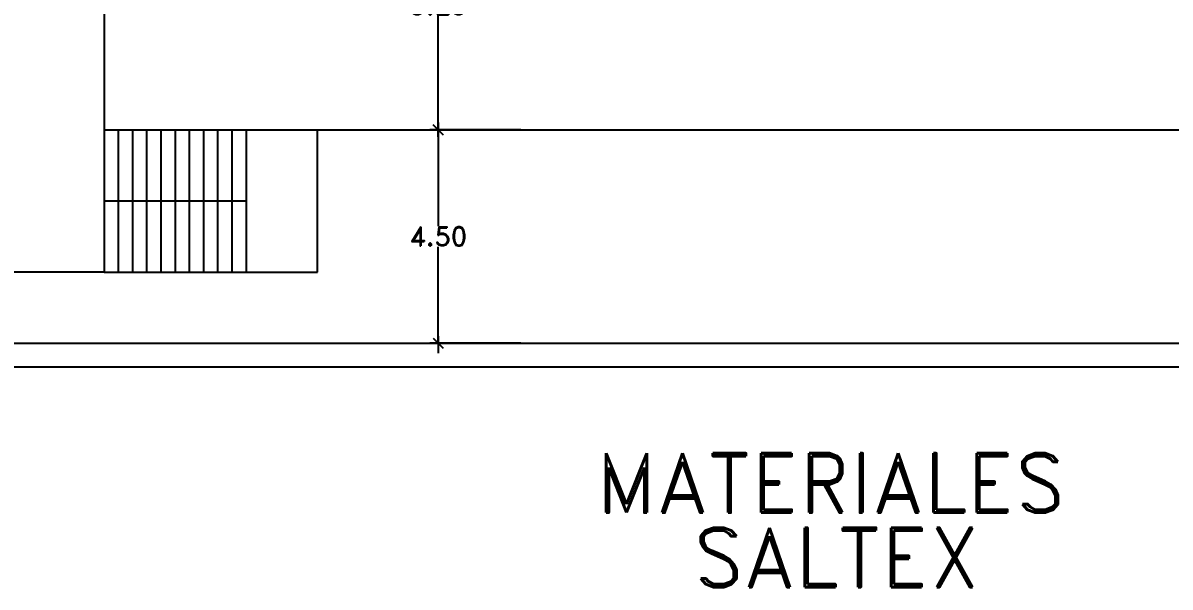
# Model space of a CAD drawing. Header units: millimetres. Extents: x 1590 to 1932, y -48 to 167.
# Drawn here: x 1706.02 to 1730.23, y -47.58 to -35.68 of the extents above; entities that cross this region are included whole.
import ezdxf

# ---------------------------------------------------------------- set-up
doc = ezdxf.new("R2010")
doc.units = ezdxf.units.MM
doc.header["$LTSCALE"] = 0.1
doc.header["$MEASUREMENT"] = 0
doc.header["$PDMODE"] = 35
doc.header["$PDSIZE"] = 0.75
doc.layers.get('0').update_dxf_attribs({"linetype": 'CONTINUOUS'})
doc.layers.get('DEFPOINTS').update_dxf_attribs({"linetype": 'CONTINUOUS'})
for name, color, linetype in [('CALLES', 3, 'CONTINUOUS'), ('HATCH', 1, 'CONTINUOUS'), ('TEXT', 3, 'CONTINUOUS')]:
    doc.layers.add(name, color=color, linetype=linetype)
doc.styles.add('ROMAND', font='romand.shx')
doc.dimstyles.new('URBA', dxfattribs={"dimtxt": 20, "dimasz": 0.5, "dimexe": 1.25, "dimexo": 0.63, "dimgap": 0.63, "dimtad": 0, "dimtih": 1, "dimtoh": 1, "dimzin": 1, "dimdsep": 46, "dimtxsty": 'ROMAND', "dimcen": 2.5, "dimclrd": 1, "dimclre": 1, "dimclrt": 3, "dimadec": 0, "dimazin": 0, "dimtfac": 1, "dimtmove": 0, "dimatfit": 3, "dimfxl": 1, "dimtvp": 1, "dimtolj": 1, "dimtzin": 1, "dimarcsym": 0})

# ---------------------------------------------------------------- blocks, each defined once
blk = doc.blocks.new('UTP1$0$DIMBLOCK')
at = {"color": 1}
blk.add_line((-7.5, 0), (10.5, 0), dxfattribs=at)
at = {"color": 4}
blk.add_line((-5.25, -5.25), (5.25, 5.25), dxfattribs=at)
blk = doc.blocks.new('*D34')
at = {"color": 1, "linetype": 'Continuous', "lineweight": -2, "transparency": 16777216}
for p, q in [((1716.529, -32.684), (1714.605, -32.684)), ((1714.785, -32.704), (1714.785, -35.089)), ((1714.785, -37.914), (1714.785, -35.529)), ((1716.529, -37.934), (1714.605, -37.934))]:
    blk.add_line(p, q, dxfattribs=at)
at = {"layer": 'DEFPOINTS', "color": 0, "linetype": 'Continuous', "transparency": 16777216}
for p in [(1716.591, -32.684), (1714.785, -37.934), (1716.591, -37.934)]:
    blk.add_point(p, dxfattribs=at)
at = {"color": 1, "linetype": 'Continuous', "lineweight": -2, "transparency": 16777216, "xscale": 0.02, "yscale": 0.02, "zscale": 0.02}
for p, rotation in [((1714.785, -32.684), 90), ((1714.785, -37.934), 270)]:
    blk.add_blockref('UTP1$0$DIMBLOCK', p, dxfattribs=dict(at, rotation=rotation))
at = {"color": 3, "linetype": 'Continuous', "transparency": 16777216, "insert": (1714.785, -35.309), "char_height": 0.4, "attachment_point": 5, "style": 'ROMAND'}
blk.add_mtext('\\A1;5.25', dxfattribs=at)
blk = doc.blocks.new('*D35')
at = {"color": 1, "linetype": 'Continuous', "lineweight": -2, "transparency": 16777216}
for p, q in [((1716.529, -37.934), (1714.605, -37.934)), ((1714.785, -37.954), (1714.785, -39.964)), ((1714.785, -42.414), (1714.785, -40.404)), ((1716.529, -42.434), (1714.605, -42.434))]:
    blk.add_line(p, q, dxfattribs=at)
at = {"layer": 'DEFPOINTS', "color": 0, "linetype": 'Continuous', "transparency": 16777216}
for p in [(1716.591, -37.934), (1714.785, -42.434), (1716.591, -42.434)]:
    blk.add_point(p, dxfattribs=at)
at = {"color": 1, "linetype": 'Continuous', "lineweight": -2, "transparency": 16777216, "xscale": 0.02, "yscale": 0.02, "zscale": 0.02}
for p, rotation in [((1714.785, -37.934), 90), ((1714.785, -42.434), 270)]:
    blk.add_blockref('UTP1$0$DIMBLOCK', p, dxfattribs=dict(at, rotation=rotation))
at = {"color": 3, "linetype": 'Continuous', "transparency": 16777216, "insert": (1714.785, -40.184), "char_height": 0.4, "attachment_point": 5, "style": 'ROMAND'}
blk.add_mtext('\\A1;4.50', dxfattribs=at)

msp = doc.modelspace()

# ---------------------------------------------------------------- linework, layer by layer
at = {"layer": 'CALLES', "linetype": 'Continuous'}
for p, q in [((1707.7339, -37.9342), (1894.3748, -37.9342)), ((1595.5311, -42.4342), (1799.1654, -42.4342))]:
    msp.add_line(p, q, dxfattribs=at)
at = {"layer": 'CALLES', "color": 2, "linetype": 'Continuous'}
msp.add_line((1595.5311, -42.9342), (1799.1654, -42.9342), dxfattribs=at)
at = {"layer": 'HATCH', "color": 4, "linetype": 'Continuous'}
for p, q in [((1707.7339, -14.4342), (1707.7339, -40.9342)), ((1707.7339, -40.9342), (1704.7339, -40.9342))]:
    msp.add_line(p, q, dxfattribs=at)
at = {"layer": 'HATCH', "color": 2, "linetype": 'Continuous'}
for p, q in [((1708.0339, -40.9342), (1708.0339, -37.9342)), ((1708.3339, -40.9342), (1708.3339, -37.9342)), ((1708.6339, -40.9342), (1708.6339, -37.9342)), ((1708.9339, -40.9342), (1708.9339, -37.9342)), ((1709.2339, -40.9342), (1709.2339, -37.9342)), ((1709.5339, -40.9342), (1709.5339, -37.9342)), ((1709.8339, -40.9342), (1709.8339, -37.9342)), ((1710.1339, -40.9342), (1710.1339, -37.9342)), ((1710.4339, -40.9342), (1710.4339, -37.9342)), ((1710.7339, -40.9342), (1710.7339, -37.9342)), ((1712.2339, -40.9342), (1712.2339, -37.9342)), ((1707.7339, -39.4342), (1710.7339, -39.4342)), ((1707.7339, -40.9342), (1712.2339, -40.9342))]:
    msp.add_line(p, q, dxfattribs=at)

# ---------------------------------------------------------------- texts
at = {"layer": 'TEXT', "style": 'ROMAND'}
for s, p in [('MATERIALES ', (1718.1172, -46.0068)), ('SALTEX', (1720.1678, -47.5769))]:
    msp.add_text(s, height=1.25, dxfattribs=at).set_placement(p)

# ---------------------------------------------------------------- dimensions: what is measured, and where the dimension line sits
at = {"color": 3, "linetype": 'Continuous'}
for base, p1, p2, picture, middle in [((1714.7852, -37.9342), (1716.5915, -32.6842), (1716.5915, -37.9342), '*D34', (1714.7852, -35.3092)), ((1714.7852, -42.4342), (1716.5915, -37.9342), (1716.5915, -42.4342), '*D35', (1714.7852, -40.1842))]:
    dim = msp.add_linear_dim(base=base, p1=p1, p2=p2, angle=90, dimstyle='URBA', override={"dimtxt": 0.4, "dimasz": 0.02, "dimexe": 0.18, "dimexo": 0.0625, "dimgap": 0.02, "dimzin": 0, "dimblk1": 'UTP1$0$DIMBLOCK', "dimblk2": 'UTP1$0$DIMBLOCK', "dimsah": 1, "dimcen": 0.09, "dimtdec": 4, "dimtofl": 0, "dimtvp": 0, "dimtzin": 0}, dxfattribs=at)
    dim.commit()
    dim.dimension.update_dxf_attribs({"geometry": picture, "text_midpoint": middle})

doc.saveas('drawing.dxf')
